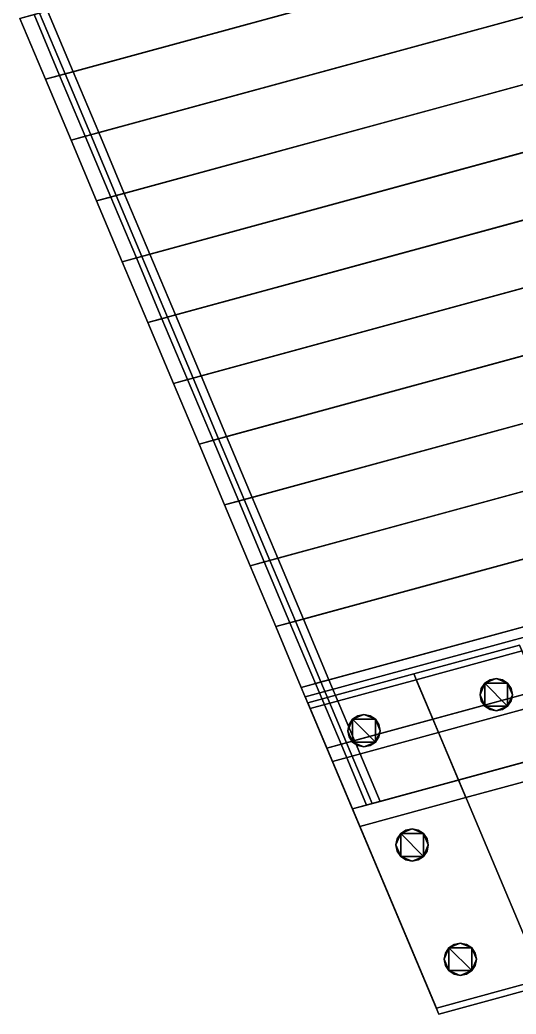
# Model space of a CAD drawing. Extents: x 2629709 to 3675628, y 1179 to 102095.
# Drawn here: x 2644541 to 2652340, y 71625 to 87260 of the extents above; entities that cross this region are included whole.
import ezdxf

# ---------------------------------------------------------------- set-up
doc = ezdxf.new("R2010")
doc.units = 0
doc.header["$LTSCALE"] = 550
doc.header["$MEASUREMENT"] = 0
for name, color, linetype in [('3DF-기초', 4, 'Continuous'), ('3DF-말뚝', 6, 'Continuous'), ('3DF-방호벽', 9, 'Continuous'), ('3DF-벽체', 5, 'Continuous'), ('3DF-슬래브', 8, 'Continuous'), ('3DF-포장', 250, 'Continuous')]:
    doc.layers.add(name, color=color, linetype=linetype)

msp = doc.modelspace()

# ---------------------------------------------------------------- linework, layer by layer
at = {"layer": '3DF-기초'}
for points in [[(2651125, 71625, 102250), (2649027, 76613, 102250), (2669000, 82057, 102250), (2671166, 77096, 102250)], [(2649027, 76613, 102250), (2649027, 76613, 102350), (2669000, 82057, 102350), (2669000, 82057, 102250)], [(2649027, 76613, 102350), (2651125, 71625, 102350), (2671166, 77096, 102350), (2669000, 82057, 102350)], [(2652756, 72173, 102350), (2650731, 76975, 102350), (2652395, 77428, 102350), (2654426, 72629, 102350)], [(2650731, 76975, 102350), (2650731, 76975, 103350), (2652395, 77428, 103350), (2652395, 77428, 102350)], [(2650731, 76975, 103350), (2652756, 72173, 103350), (2654426, 72629, 103350), (2652395, 77428, 103350)], [(2651125, 71625, 102350), (2651125, 71625, 102250), (2671166, 77096, 102250), (2671166, 77096, 102350)], [(2651086, 71717, 102350), (2649066, 76521, 102350), (2650731, 76975, 102350), (2652756, 72173, 102350)], [(2649066, 76521, 102350), (2649066, 76521, 103350), (2650731, 76975, 103350), (2650731, 76975, 102350)], [(2649066, 76521, 103350), (2651086, 71717, 103350), (2652756, 72173, 103350), (2650731, 76975, 103350)], [(2651125, 71625, 102250), (2649027, 76613, 102250), (2649027, 76613, 102350), (2651125, 71625, 102350)], [(2651086, 71717, 102350), (2649066, 76521, 102350), (2649066, 76521, 103350), (2651086, 71717, 103350)], [(2651086, 71717, 103350), (2651086, 71717, 102350), (2652756, 72173, 102350), (2652756, 72173, 103350)]]:
    msp.add_3dface(points, dxfattribs=at)
at = {"layer": '3DF-말뚝'}
for points in [[(2651848, 76828, 95650), (2651793, 76746, 95650), (2651774, 76648, 95650)], [(2651848, 76828, 95650), (2651774, 76648, 95650), (2651848, 76469, 95650)], [(2651848, 76828, 102350), (2651793, 76746, 102350), (2651774, 76648, 102350)], [(2651848, 76828, 102350), (2651774, 76648, 102350), (2651848, 76469, 102350)], [(2651848, 76828, 95650), (2651793, 76746, 95650), (2651793, 76746, 102350), (2651848, 76828, 102350)], [(2652028, 76902, 95650), (2651931, 76883, 95650), (2651848, 76828, 95650)], [(2652207, 76828, 95650), (2652028, 76902, 95650), (2651848, 76828, 95650)], [(2652028, 76902, 102350), (2651931, 76883, 102350), (2651848, 76828, 102350)], [(2652207, 76828, 102350), (2652028, 76902, 102350), (2651848, 76828, 102350)], [(2651931, 76883, 95650), (2651848, 76828, 95650), (2651848, 76828, 102350), (2651931, 76883, 102350)], [(2652207, 76469, 95650), (2652207, 76828, 95650), (2651848, 76828, 95650)], [(2651848, 76828, 95650), (2651848, 76469, 95650), (2652207, 76469, 95650)], [(2652207, 76469, 102350), (2652207, 76828, 102350), (2651848, 76828, 102350)], [(2651848, 76828, 102350), (2651848, 76469, 102350), (2652207, 76469, 102350)], [(2652028, 76902, 95650), (2651931, 76883, 95650), (2651931, 76883, 102350), (2652028, 76902, 102350)], [(2652125, 76883, 95650), (2652028, 76902, 95650), (2652028, 76902, 102350), (2652125, 76883, 102350)], [(2652207, 76828, 95650), (2652125, 76883, 95650), (2652028, 76902, 95650)], [(2652207, 76828, 102350), (2652125, 76883, 102350), (2652028, 76902, 102350)], [(2652207, 76828, 95650), (2652125, 76883, 95650), (2652125, 76883, 102350), (2652207, 76828, 102350)], [(2652262, 76746, 95650), (2652207, 76828, 95650), (2652207, 76828, 102350), (2652262, 76746, 102350)], [(2652282, 76648, 95650), (2652262, 76746, 95650), (2652207, 76828, 95650)], [(2652207, 76469, 95650), (2652282, 76648, 95650), (2652207, 76828, 95650)], [(2652282, 76648, 102350), (2652262, 76746, 102350), (2652207, 76828, 102350)], [(2652207, 76469, 102350), (2652282, 76648, 102350), (2652207, 76828, 102350)], [(2651793, 76746, 95650), (2651774, 76648, 95650), (2651774, 76648, 102350), (2651793, 76746, 102350)], [(2651774, 76648, 95650), (2651793, 76551, 95650), (2651793, 76551, 102350), (2651774, 76648, 102350)], [(2651774, 76648, 95650), (2651793, 76551, 95650), (2651848, 76469, 95650)], [(2651774, 76648, 102350), (2651793, 76551, 102350), (2651848, 76469, 102350)], [(2652207, 76469, 95650), (2652262, 76551, 95650), (2652282, 76648, 95650)], [(2652207, 76469, 102350), (2652262, 76551, 102350), (2652282, 76648, 102350)], [(2652282, 76648, 95650), (2652262, 76746, 95650), (2652262, 76746, 102350), (2652282, 76648, 102350)], [(2652262, 76551, 95650), (2652282, 76648, 95650), (2652282, 76648, 102350), (2652262, 76551, 102350)], [(2651793, 76551, 95650), (2651848, 76469, 95650), (2651848, 76469, 102350), (2651793, 76551, 102350)], [(2651848, 76469, 95650), (2651931, 76414, 95650), (2651931, 76414, 102350), (2651848, 76469, 102350)], [(2651848, 76469, 95650), (2651931, 76414, 95650), (2652028, 76394, 95650)], [(2651848, 76469, 95650), (2652028, 76394, 95650), (2652207, 76469, 95650)], [(2651848, 76469, 102350), (2651931, 76414, 102350), (2652028, 76394, 102350)], [(2651848, 76469, 102350), (2652028, 76394, 102350), (2652207, 76469, 102350)], [(2652028, 76394, 95650), (2652125, 76414, 95650), (2652207, 76469, 95650)], [(2652028, 76394, 102350), (2652125, 76414, 102350), (2652207, 76469, 102350)], [(2652125, 76414, 95650), (2652207, 76469, 95650), (2652207, 76469, 102350), (2652125, 76414, 102350)], [(2652207, 76469, 95650), (2652262, 76551, 95650), (2652262, 76551, 102350), (2652207, 76469, 102350)], [(2649949, 76336, 95650), (2649852, 76317, 95650), (2649770, 76262, 95650)], [(2650129, 76262, 95650), (2649949, 76336, 95650), (2649770, 76262, 95650)], [(2649949, 76336, 102350), (2649852, 76317, 102350), (2649770, 76262, 102350)], [(2650129, 76262, 102350), (2649949, 76336, 102350), (2649770, 76262, 102350)], [(2649852, 76317, 95650), (2649770, 76262, 95650), (2649770, 76262, 102350), (2649852, 76317, 102350)], [(2649949, 76336, 95650), (2649852, 76317, 95650), (2649852, 76317, 102350), (2649949, 76336, 102350)], [(2650046, 76317, 95650), (2649949, 76336, 95650), (2649949, 76336, 102350), (2650046, 76317, 102350)], [(2650129, 76262, 95650), (2650046, 76317, 95650), (2649949, 76336, 95650)], [(2650129, 76262, 102350), (2650046, 76317, 102350), (2649949, 76336, 102350)], [(2650129, 76262, 95650), (2650046, 76317, 95650), (2650046, 76317, 102350), (2650129, 76262, 102350)], [(2651931, 76414, 95650), (2652028, 76394, 95650), (2652028, 76394, 102350), (2651931, 76414, 102350)], [(2652028, 76394, 95650), (2652125, 76414, 95650), (2652125, 76414, 102350), (2652028, 76394, 102350)], [(2649770, 76262, 95650), (2649715, 76179, 95650), (2649695, 76082, 95650)], [(2649770, 76262, 95650), (2649695, 76082, 95650), (2649770, 75902, 95650)], [(2649770, 76262, 102350), (2649715, 76179, 102350), (2649695, 76082, 102350)], [(2649770, 76262, 102350), (2649695, 76082, 102350), (2649770, 75902, 102350)], [(2649715, 76179, 95650), (2649695, 76082, 95650), (2649695, 76082, 102350), (2649715, 76179, 102350)], [(2649770, 76262, 95650), (2649715, 76179, 95650), (2649715, 76179, 102350), (2649770, 76262, 102350)], [(2650129, 75902, 95650), (2650129, 76262, 95650), (2649770, 76262, 95650)], [(2649770, 76262, 95650), (2649770, 75902, 95650), (2650129, 75902, 95650)], [(2650129, 75902, 102350), (2650129, 76262, 102350), (2649770, 76262, 102350)], [(2649770, 76262, 102350), (2649770, 75902, 102350), (2650129, 75902, 102350)], [(2650184, 76179, 95650), (2650129, 76262, 95650), (2650129, 76262, 102350), (2650184, 76179, 102350)], [(2650203, 76082, 95650), (2650184, 76179, 95650), (2650129, 76262, 95650)], [(2650129, 75902, 95650), (2650203, 76082, 95650), (2650129, 76262, 95650)], [(2650203, 76082, 102350), (2650184, 76179, 102350), (2650129, 76262, 102350)], [(2650129, 75902, 102350), (2650203, 76082, 102350), (2650129, 76262, 102350)], [(2650203, 76082, 95650), (2650184, 76179, 95650), (2650184, 76179, 102350), (2650203, 76082, 102350)], [(2649695, 76082, 95650), (2649715, 75985, 95650), (2649715, 75985, 102350), (2649695, 76082, 102350)], [(2649695, 76082, 95650), (2649715, 75985, 95650), (2649770, 75902, 95650)], [(2649695, 76082, 102350), (2649715, 75985, 102350), (2649770, 75902, 102350)], [(2650129, 75902, 95650), (2650184, 75985, 95650), (2650203, 76082, 95650)], [(2650129, 75902, 102350), (2650184, 75985, 102350), (2650203, 76082, 102350)], [(2650184, 75985, 95650), (2650203, 76082, 95650), (2650203, 76082, 102350), (2650184, 75985, 102350)], [(2649715, 75985, 95650), (2649770, 75902, 95650), (2649770, 75902, 102350), (2649715, 75985, 102350)], [(2649770, 75902, 95650), (2649852, 75847, 95650), (2649852, 75847, 102350), (2649770, 75902, 102350)], [(2649770, 75902, 95650), (2649852, 75847, 95650), (2649949, 75828, 95650)], [(2649770, 75902, 95650), (2649949, 75828, 95650), (2650129, 75902, 95650)], [(2649770, 75902, 102350), (2649852, 75847, 102350), (2649949, 75828, 102350)], [(2649770, 75902, 102350), (2649949, 75828, 102350), (2650129, 75902, 102350)], [(2649852, 75847, 95650), (2649949, 75828, 95650), (2649949, 75828, 102350), (2649852, 75847, 102350)], [(2649949, 75828, 95650), (2650046, 75847, 95650), (2650129, 75902, 95650)], [(2649949, 75828, 102350), (2650046, 75847, 102350), (2650129, 75902, 102350)], [(2649949, 75828, 95650), (2650046, 75847, 95650), (2650046, 75847, 102350), (2649949, 75828, 102350)], [(2650046, 75847, 95650), (2650129, 75902, 95650), (2650129, 75902, 102350), (2650046, 75847, 102350)], [(2650129, 75902, 95650), (2650184, 75985, 95650), (2650184, 75985, 102350), (2650129, 75902, 102350)], [(2650526, 74464, 95650), (2650471, 74382, 95650), (2650452, 74285, 95650)], [(2650526, 74464, 95650), (2650452, 74285, 95650), (2650526, 74105, 95650)], [(2650526, 74464, 102350), (2650471, 74382, 102350), (2650452, 74285, 102350)], [(2650526, 74464, 102350), (2650452, 74285, 102350), (2650526, 74105, 102350)], [(2650526, 74464, 95650), (2650471, 74382, 95650), (2650471, 74382, 102350), (2650526, 74464, 102350)], [(2650706, 74539, 95650), (2650609, 74519, 95650), (2650526, 74464, 95650)], [(2650885, 74464, 95650), (2650706, 74539, 95650), (2650526, 74464, 95650)], [(2650706, 74539, 102350), (2650609, 74519, 102350), (2650526, 74464, 102350)], [(2650885, 74464, 102350), (2650706, 74539, 102350), (2650526, 74464, 102350)], [(2650609, 74519, 95650), (2650526, 74464, 95650), (2650526, 74464, 102350), (2650609, 74519, 102350)], [(2650885, 74105, 95650), (2650885, 74464, 95650), (2650526, 74464, 95650)], [(2650526, 74464, 95650), (2650526, 74105, 95650), (2650885, 74105, 95650)], [(2650885, 74105, 102350), (2650885, 74464, 102350), (2650526, 74464, 102350)], [(2650526, 74464, 102350), (2650526, 74105, 102350), (2650885, 74105, 102350)], [(2650706, 74539, 95650), (2650609, 74519, 95650), (2650609, 74519, 102350), (2650706, 74539, 102350)], [(2650803, 74519, 95650), (2650706, 74539, 95650), (2650706, 74539, 102350), (2650803, 74519, 102350)], [(2650885, 74464, 95650), (2650803, 74519, 95650), (2650706, 74539, 95650)], [(2650885, 74464, 102350), (2650803, 74519, 102350), (2650706, 74539, 102350)], [(2650885, 74464, 95650), (2650803, 74519, 95650), (2650803, 74519, 102350), (2650885, 74464, 102350)], [(2650941, 74382, 95650), (2650885, 74464, 95650), (2650885, 74464, 102350), (2650941, 74382, 102350)], [(2650960, 74285, 95650), (2650941, 74382, 95650), (2650885, 74464, 95650)], [(2650885, 74105, 95650), (2650960, 74285, 95650), (2650885, 74464, 95650)], [(2650960, 74285, 102350), (2650941, 74382, 102350), (2650885, 74464, 102350)], [(2650885, 74105, 102350), (2650960, 74285, 102350), (2650885, 74464, 102350)], [(2650471, 74382, 95650), (2650452, 74285, 95650), (2650452, 74285, 102350), (2650471, 74382, 102350)], [(2650452, 74285, 95650), (2650471, 74188, 95650), (2650471, 74188, 102350), (2650452, 74285, 102350)], [(2650452, 74285, 95650), (2650471, 74188, 95650), (2650526, 74105, 95650)], [(2650452, 74285, 102350), (2650471, 74188, 102350), (2650526, 74105, 102350)], [(2650885, 74105, 95650), (2650941, 74188, 95650), (2650960, 74285, 95650)], [(2650885, 74105, 102350), (2650941, 74188, 102350), (2650960, 74285, 102350)], [(2650960, 74285, 95650), (2650941, 74382, 95650), (2650941, 74382, 102350), (2650960, 74285, 102350)], [(2650941, 74188, 95650), (2650960, 74285, 95650), (2650960, 74285, 102350), (2650941, 74188, 102350)], [(2650471, 74188, 95650), (2650526, 74105, 95650), (2650526, 74105, 102350), (2650471, 74188, 102350)], [(2650885, 74105, 95650), (2650941, 74188, 95650), (2650941, 74188, 102350), (2650885, 74105, 102350)], [(2650526, 74105, 95650), (2650609, 74050, 95650), (2650609, 74050, 102350), (2650526, 74105, 102350)], [(2650526, 74105, 95650), (2650609, 74050, 95650), (2650706, 74031, 95650)], [(2650526, 74105, 95650), (2650706, 74031, 95650), (2650885, 74105, 95650)], [(2650526, 74105, 102350), (2650609, 74050, 102350), (2650706, 74031, 102350)], [(2650526, 74105, 102350), (2650706, 74031, 102350), (2650885, 74105, 102350)], [(2650609, 74050, 95650), (2650706, 74031, 95650), (2650706, 74031, 102350), (2650609, 74050, 102350)], [(2650706, 74031, 95650), (2650803, 74050, 95650), (2650885, 74105, 95650)], [(2650706, 74031, 102350), (2650803, 74050, 102350), (2650885, 74105, 102350)], [(2650706, 74031, 95650), (2650803, 74050, 95650), (2650803, 74050, 102350), (2650706, 74031, 102350)], [(2650803, 74050, 95650), (2650885, 74105, 95650), (2650885, 74105, 102350), (2650803, 74050, 102350)], [(2651463, 72742, 95650), (2651365, 72722, 95650), (2651283, 72667, 95650)], [(2651642, 72667, 95650), (2651463, 72742, 95650), (2651283, 72667, 95650)], [(2651463, 72742, 102350), (2651365, 72722, 102350), (2651283, 72667, 102350)], [(2651642, 72667, 102350), (2651463, 72742, 102350), (2651283, 72667, 102350)], [(2651365, 72722, 95650), (2651283, 72667, 95650), (2651283, 72667, 102350), (2651365, 72722, 102350)], [(2651463, 72742, 95650), (2651365, 72722, 95650), (2651365, 72722, 102350), (2651463, 72742, 102350)], [(2651560, 72722, 95650), (2651463, 72742, 95650), (2651463, 72742, 102350), (2651560, 72722, 102350)], [(2651642, 72667, 95650), (2651560, 72722, 95650), (2651463, 72742, 95650)], [(2651642, 72667, 102350), (2651560, 72722, 102350), (2651463, 72742, 102350)], [(2651642, 72667, 95650), (2651560, 72722, 95650), (2651560, 72722, 102350), (2651642, 72667, 102350)], [(2651283, 72667, 95650), (2651228, 72585, 95650), (2651209, 72488, 95650)], [(2651283, 72667, 95650), (2651209, 72488, 95650), (2651283, 72308, 95650)], [(2651283, 72667, 102350), (2651228, 72585, 102350), (2651209, 72488, 102350)], [(2651283, 72667, 102350), (2651209, 72488, 102350), (2651283, 72308, 102350)], [(2651228, 72585, 95650), (2651209, 72488, 95650), (2651209, 72488, 102350), (2651228, 72585, 102350)], [(2651283, 72667, 95650), (2651228, 72585, 95650), (2651228, 72585, 102350), (2651283, 72667, 102350)], [(2651642, 72308, 95650), (2651642, 72667, 95650), (2651283, 72667, 95650)], [(2651283, 72667, 95650), (2651283, 72308, 95650), (2651642, 72308, 95650)], [(2651642, 72308, 102350), (2651642, 72667, 102350), (2651283, 72667, 102350)], [(2651283, 72667, 102350), (2651283, 72308, 102350), (2651642, 72308, 102350)], [(2651697, 72585, 95650), (2651642, 72667, 95650), (2651642, 72667, 102350), (2651697, 72585, 102350)], [(2651717, 72488, 95650), (2651697, 72585, 95650), (2651642, 72667, 95650)], [(2651642, 72308, 95650), (2651717, 72488, 95650), (2651642, 72667, 95650)], [(2651717, 72488, 102350), (2651697, 72585, 102350), (2651642, 72667, 102350)], [(2651642, 72308, 102350), (2651717, 72488, 102350), (2651642, 72667, 102350)], [(2651717, 72488, 95650), (2651697, 72585, 95650), (2651697, 72585, 102350), (2651717, 72488, 102350)], [(2651209, 72488, 95650), (2651228, 72390, 95650), (2651228, 72390, 102350), (2651209, 72488, 102350)], [(2651209, 72488, 95650), (2651228, 72390, 95650), (2651283, 72308, 95650)], [(2651209, 72488, 102350), (2651228, 72390, 102350), (2651283, 72308, 102350)], [(2651228, 72390, 95650), (2651283, 72308, 95650), (2651283, 72308, 102350), (2651228, 72390, 102350)], [(2651642, 72308, 95650), (2651697, 72390, 95650), (2651717, 72488, 95650)], [(2651642, 72308, 102350), (2651697, 72390, 102350), (2651717, 72488, 102350)], [(2651642, 72308, 95650), (2651697, 72390, 95650), (2651697, 72390, 102350), (2651642, 72308, 102350)], [(2651697, 72390, 95650), (2651717, 72488, 95650), (2651717, 72488, 102350), (2651697, 72390, 102350)], [(2651283, 72308, 95650), (2651365, 72253, 95650), (2651365, 72253, 102350), (2651283, 72308, 102350)], [(2651283, 72308, 95650), (2651365, 72253, 95650), (2651463, 72234, 95650)], [(2651283, 72308, 95650), (2651463, 72234, 95650), (2651642, 72308, 95650)], [(2651283, 72308, 102350), (2651365, 72253, 102350), (2651463, 72234, 102350)], [(2651283, 72308, 102350), (2651463, 72234, 102350), (2651642, 72308, 102350)], [(2651365, 72253, 95650), (2651463, 72234, 95650), (2651463, 72234, 102350), (2651365, 72253, 102350)], [(2651463, 72234, 95650), (2651560, 72253, 95650), (2651642, 72308, 95650)], [(2651463, 72234, 102350), (2651560, 72253, 102350), (2651642, 72308, 102350)], [(2651463, 72234, 95650), (2651560, 72253, 95650), (2651560, 72253, 102350), (2651463, 72234, 102350)], [(2651560, 72253, 95650), (2651642, 72308, 95650), (2651642, 72308, 102350), (2651560, 72253, 102350)]]:
    msp.add_3dface(points, dxfattribs=at)
at = {"layer": '3DF-방호벽'}
for points in [[(2644943, 86325, 112177), (2645377, 86444, 112154), (2644975, 87400, 112116), (2644541, 87281, 112139)], [(2645377, 86444, 112347), (2645252, 86409, 112530), (2644850, 87366, 112493), (2644975, 87400, 112309)], [(2645377, 86444, 112154), (2645377, 86444, 112347), (2644975, 87400, 112309), (2644975, 87400, 112116)], [(2645165, 86386, 113345), (2644943, 86325, 113357), (2644541, 87281, 113319), (2644763, 87342, 113308)], [(2644943, 86325, 113357), (2644943, 86325, 112177), (2644541, 87281, 112139), (2644541, 87281, 113319)], [(2645252, 86409, 112530), (2645165, 86386, 113345), (2644763, 87342, 113308), (2644850, 87366, 112493)], [(2645345, 85369, 112214), (2645779, 85487, 112191), (2645377, 86444, 112154), (2644943, 86325, 112177)], [(2645567, 85430, 113383), (2645345, 85369, 113394), (2644943, 86325, 113357), (2645165, 86386, 113345)], [(2645345, 85369, 113394), (2645345, 85369, 112214), (2644943, 86325, 112177), (2644943, 86325, 113357)], [(2645654, 85453, 112568), (2645567, 85430, 113383), (2645165, 86386, 113345), (2645252, 86409, 112530)], [(2645779, 85487, 112384), (2645654, 85453, 112568), (2645252, 86409, 112530), (2645377, 86444, 112347)], [(2645779, 85487, 112191), (2645779, 85487, 112384), (2645377, 86444, 112347), (2645377, 86444, 112154)], [(2645747, 84413, 112252), (2646181, 84531, 112229), (2645779, 85487, 112191), (2645345, 85369, 112214)], [(2645969, 84473, 113420), (2645747, 84413, 113432), (2645345, 85369, 113394), (2645567, 85430, 113383)], [(2645747, 84413, 113432), (2645747, 84413, 112252), (2645345, 85369, 112214), (2645345, 85369, 113394)], [(2646056, 84497, 112605), (2645969, 84473, 113420), (2645567, 85430, 113383), (2645654, 85453, 112568)], [(2646181, 84531, 112422), (2646056, 84497, 112605), (2645654, 85453, 112568), (2645779, 85487, 112384)], [(2646181, 84531, 112229), (2646181, 84531, 112422), (2645779, 85487, 112384), (2645779, 85487, 112191)], [(2646149, 83457, 112289), (2646584, 83575, 112266), (2646181, 84531, 112229), (2645747, 84413, 112252)], [(2646371, 83517, 113458), (2646149, 83457, 113469), (2645747, 84413, 113432), (2645969, 84473, 113420)], [(2646458, 83541, 112643), (2646371, 83517, 113458), (2645969, 84473, 113420), (2646056, 84497, 112605)], [(2646584, 83575, 112459), (2646458, 83541, 112643), (2646056, 84497, 112605), (2646181, 84531, 112422)], [(2646584, 83575, 112266), (2646584, 83575, 112459), (2646181, 84531, 112422), (2646181, 84531, 112229)], [(2646149, 83457, 113469), (2646149, 83457, 112289), (2645747, 84413, 112252), (2645747, 84413, 113432)], [(2646551, 82500, 112327), (2646986, 82619, 112304), (2646584, 83575, 112266), (2646149, 83457, 112289)], [(2646773, 82561, 113495), (2646551, 82500, 113507), (2646149, 83457, 113469), (2646371, 83517, 113458)], [(2646860, 82585, 112681), (2646773, 82561, 113495), (2646371, 83517, 113458), (2646458, 83541, 112643)], [(2646986, 82619, 112497), (2646860, 82585, 112681), (2646458, 83541, 112643), (2646584, 83575, 112459)], [(2646986, 82619, 112304), (2646986, 82619, 112497), (2646584, 83575, 112459), (2646584, 83575, 112266)], [(2646551, 82500, 113507), (2646551, 82500, 112327), (2646149, 83457, 112289), (2646149, 83457, 113469)], [(2646954, 81544, 112364), (2647388, 81663, 112342), (2646986, 82619, 112304), (2646551, 82500, 112327)], [(2647175, 81605, 113533), (2646954, 81544, 113544), (2646551, 82500, 113507), (2646773, 82561, 113495)], [(2647262, 81628, 112718), (2647175, 81605, 113533), (2646773, 82561, 113495), (2646860, 82585, 112681)], [(2647388, 81663, 112535), (2647262, 81628, 112718), (2646860, 82585, 112681), (2646986, 82619, 112497)], [(2647388, 81663, 112342), (2647388, 81663, 112535), (2646986, 82619, 112497), (2646986, 82619, 112304)], [(2646954, 81544, 113544), (2646954, 81544, 112364), (2646551, 82500, 112327), (2646551, 82500, 113507)], [(2647356, 80588, 112402), (2647790, 80706, 112379), (2647388, 81663, 112342), (2646954, 81544, 112364)], [(2647664, 80672, 112756), (2647578, 80649, 113570), (2647175, 81605, 113533), (2647262, 81628, 112718)], [(2647790, 80706, 112572), (2647664, 80672, 112756), (2647262, 81628, 112718), (2647388, 81663, 112535)], [(2647790, 80706, 112379), (2647790, 80706, 112572), (2647388, 81663, 112535), (2647388, 81663, 112342)], [(2647578, 80649, 113570), (2647356, 80588, 113582), (2646954, 81544, 113544), (2647175, 81605, 113533)], [(2647356, 80588, 113582), (2647356, 80588, 112402), (2646954, 81544, 112364), (2646954, 81544, 113544)], [(2647758, 79632, 112439), (2648192, 79750, 112417), (2647790, 80706, 112379), (2647356, 80588, 112402)], [(2648192, 79750, 112610), (2648067, 79716, 112793), (2647664, 80672, 112756), (2647790, 80706, 112572)], [(2648192, 79750, 112417), (2648192, 79750, 112610), (2647790, 80706, 112572), (2647790, 80706, 112379)], [(2647980, 79692, 113608), (2647758, 79632, 113619), (2647356, 80588, 113582), (2647578, 80649, 113570)], [(2647758, 79632, 113619), (2647758, 79632, 112439), (2647356, 80588, 112402), (2647356, 80588, 113582)], [(2648067, 79716, 112793), (2647980, 79692, 113608), (2647578, 80649, 113570), (2647664, 80672, 112756)], [(2648160, 78676, 112476), (2648594, 78794, 112454), (2648192, 79750, 112417), (2647758, 79632, 112439)], [(2648594, 78794, 112647), (2648469, 78760, 112831), (2648067, 79716, 112793), (2648192, 79750, 112610)], [(2648594, 78794, 112454), (2648594, 78794, 112647), (2648192, 79750, 112610), (2648192, 79750, 112417)], [(2648382, 78736, 113645), (2648160, 78676, 113656), (2647758, 79632, 113619), (2647980, 79692, 113608)], [(2648160, 78676, 113656), (2648160, 78676, 112476), (2647758, 79632, 112439), (2647758, 79632, 113619)], [(2648469, 78760, 112831), (2648382, 78736, 113645), (2647980, 79692, 113608), (2648067, 79716, 112793)], [(2648562, 77720, 112514), (2648996, 77838, 112492), (2648594, 78794, 112454), (2648160, 78676, 112476)], [(2648784, 77780, 113683), (2648562, 77720, 113694), (2648160, 78676, 113656), (2648382, 78736, 113645)], [(2648562, 77720, 113694), (2648562, 77720, 112514), (2648160, 78676, 112476), (2648160, 78676, 113656)], [(2648871, 77804, 112868), (2648784, 77780, 113683), (2648382, 78736, 113645), (2648469, 78760, 112831)], [(2648996, 77838, 112685), (2648871, 77804, 112868), (2648469, 78760, 112831), (2648594, 78794, 112647)], [(2648996, 77838, 112492), (2648996, 77838, 112685), (2648594, 78794, 112647), (2648594, 78794, 112454)], [(2648964, 76763, 112551), (2649398, 76882, 112529), (2648996, 77838, 112492), (2648562, 77720, 112514)], [(2649186, 76824, 113720), (2648964, 76763, 113731), (2648562, 77720, 113694), (2648784, 77780, 113683)], [(2648964, 76763, 113731), (2648964, 76763, 112551), (2648562, 77720, 112514), (2648562, 77720, 113694)], [(2649273, 76848, 112906), (2649186, 76824, 113720), (2648784, 77780, 113683), (2648871, 77804, 112868)], [(2649398, 76882, 112722), (2649273, 76848, 112906), (2648871, 77804, 112868), (2648996, 77838, 112685)], [(2649398, 76882, 112529), (2649398, 76882, 112722), (2648996, 77838, 112685), (2648996, 77838, 112492)], [(2649366, 75807, 112589), (2649800, 75926, 112567), (2649398, 76882, 112529), (2648964, 76763, 112551)], [(2649588, 75868, 113758), (2649366, 75807, 113769), (2648964, 76763, 113731), (2649186, 76824, 113720)], [(2649675, 75891, 112943), (2649588, 75868, 113758), (2649186, 76824, 113720), (2649273, 76848, 112906)], [(2649800, 75926, 112760), (2649675, 75891, 112943), (2649273, 76848, 112906), (2649398, 76882, 112722)], [(2649800, 75926, 112567), (2649800, 75926, 112760), (2649398, 76882, 112722), (2649398, 76882, 112529)], [(2649366, 75807, 113769), (2649366, 75807, 112589), (2648964, 76763, 112551), (2648964, 76763, 113731)], [(2649768, 74851, 112626), (2650202, 74969, 112604), (2649800, 75926, 112567), (2649366, 75807, 112589)], [(2649990, 74912, 113795), (2649768, 74851, 113806), (2649366, 75807, 113769), (2649588, 75868, 113758)], [(2650077, 74935, 112981), (2649990, 74912, 113795), (2649588, 75868, 113758), (2649675, 75891, 112943)], [(2650202, 74969, 112797), (2650077, 74935, 112981), (2649675, 75891, 112943), (2649800, 75926, 112760)], [(2650202, 74969, 112604), (2650202, 74969, 112797), (2649800, 75926, 112760), (2649800, 75926, 112567)], [(2649768, 74851, 113806), (2649768, 74851, 112626), (2649366, 75807, 112589), (2649366, 75807, 113769)], [(2649768, 74851, 112626), (2650202, 74969, 112604), (2650202, 74969, 112797)], [(2649768, 74851, 112626), (2650202, 74969, 112797), (2650077, 74935, 112981)], [(2650077, 74935, 112981), (2649990, 74912, 113795), (2649768, 74851, 112626)], [(2649990, 74912, 113795), (2649768, 74851, 113806), (2649768, 74851, 112626)]]:
    msp.add_3dface(points, dxfattribs=at)
at = {"layer": '3DF-벽체'}
for points in [[(2651119, 76053, 111513), (2650770, 76882, 111480), (2652434, 77336, 111396), (2652785, 76507, 111429)], [(2650770, 76882, 111480), (2651119, 76053, 111213), (2652785, 76507, 111129), (2652434, 77336, 111396)], [(2649454, 75599, 111597), (2649105, 76429, 111565), (2650770, 76882, 111480), (2651119, 76053, 111513)], [(2649105, 76429, 111565), (2649454, 75599, 111297), (2651119, 76053, 111213), (2650770, 76882, 111480)], [(2651435, 75305, 103350), (2651119, 76053, 103350), (2652785, 76507, 103350), (2653101, 75760, 103350)], [(2651119, 76053, 103350), (2651119, 76053, 111513), (2652785, 76507, 111429), (2652785, 76507, 103350)], [(2651119, 76053, 111513), (2651435, 75305, 111542), (2653101, 75760, 111458), (2652785, 76507, 111429)], [(2651119, 76053, 111213), (2651119, 76053, 111513), (2652785, 76507, 111429), (2652785, 76507, 111129)], [(2649454, 75599, 111597), (2649105, 76429, 111565), (2649454, 75599, 111297)], [(2649768, 74851, 103350), (2649454, 75599, 103350), (2651119, 76053, 103350), (2651435, 75305, 103350)], [(2649454, 75599, 103350), (2649454, 75599, 111597), (2651119, 76053, 111513), (2651119, 76053, 103350)], [(2649454, 75599, 111597), (2649768, 74851, 111626), (2651435, 75305, 111542), (2651119, 76053, 111513)], [(2649454, 75599, 111297), (2649454, 75599, 111597), (2651119, 76053, 111513), (2651119, 76053, 111213)], [(2651435, 75305, 111542), (2651435, 75305, 103350), (2653101, 75760, 103350), (2653101, 75760, 111458)], [(2651435, 75305, 111742), (2651551, 75029, 111742), (2653218, 75483, 111658), (2653101, 75760, 111658)], [(2651551, 75029, 111442), (2651435, 75305, 111142), (2653101, 75760, 111058), (2653218, 75483, 111358)], [(2651435, 75305, 111142), (2651435, 75305, 111742), (2653101, 75760, 111658), (2653101, 75760, 111058)], [(2649768, 74851, 103350), (2649454, 75599, 103350), (2649454, 75599, 111597), (2649768, 74851, 111626)], [(2651551, 75029, 111742), (2651551, 75029, 111442), (2653218, 75483, 111358), (2653218, 75483, 111658)], [(2649768, 74851, 111626), (2649768, 74851, 103350), (2651435, 75305, 103350), (2651435, 75305, 111542)], [(2649768, 74851, 111826), (2649885, 74575, 111826), (2651551, 75029, 111742), (2651435, 75305, 111742)], [(2649885, 74575, 111526), (2649768, 74851, 111226), (2651435, 75305, 111142), (2651551, 75029, 111442)], [(2649768, 74851, 111226), (2649768, 74851, 111826), (2651435, 75305, 111742), (2651435, 75305, 111142)], [(2649885, 74575, 111826), (2649885, 74575, 111526), (2651551, 75029, 111442), (2651551, 75029, 111742)], [(2649768, 74851, 111826), (2649885, 74575, 111826), (2649885, 74575, 111526), (2649768, 74851, 111226)]]:
    msp.add_3dface(points, dxfattribs=at)
at = {"layer": '3DF-슬래브'}
for points in [[(2644943, 86325, 111177), (2664776, 91733, 110136), (2664360, 92685, 110094), (2644541, 87281, 111139)], [(2664776, 91733, 111136), (2644943, 86325, 112177), (2644541, 87281, 112139), (2664360, 92685, 111094)], [(2645345, 85369, 111214), (2665192, 90780, 110177), (2664776, 91733, 110136), (2644943, 86325, 111177)], [(2665192, 90780, 111177), (2645345, 85369, 112214), (2644943, 86325, 112177), (2664776, 91733, 111136)], [(2645747, 84413, 111252), (2665608, 89828, 110218), (2665192, 90780, 110177), (2645345, 85369, 111214)], [(2665608, 89828, 111218), (2645747, 84413, 112252), (2645345, 85369, 112214), (2665192, 90780, 111177)], [(2646149, 83457, 111289), (2666024, 88875, 110260), (2665608, 89828, 110218), (2645747, 84413, 111252)], [(2666024, 88875, 111260), (2646149, 83457, 112289), (2645747, 84413, 112252), (2665608, 89828, 111218)], [(2646551, 82500, 111327), (2666439, 87923, 110301), (2666024, 88875, 110260), (2646149, 83457, 111289)], [(2666439, 87923, 111301), (2646551, 82500, 112327), (2646149, 83457, 112289), (2666024, 88875, 111260)], [(2646954, 81544, 111364), (2666855, 86970, 110343), (2666439, 87923, 110301), (2646551, 82500, 111327)], [(2666855, 86970, 111343), (2646954, 81544, 112364), (2646551, 82500, 112327), (2666439, 87923, 111301)], [(2644943, 86325, 112177), (2644943, 86325, 111177), (2644541, 87281, 111139), (2644541, 87281, 112139)], [(2647356, 80588, 111402), (2667271, 86018, 110384), (2666855, 86970, 110343), (2646954, 81544, 111364)], [(2667271, 86018, 111384), (2647356, 80588, 112402), (2646954, 81544, 112364), (2666855, 86970, 111343)], [(2645345, 85369, 112214), (2645345, 85369, 111214), (2644943, 86325, 111177), (2644943, 86325, 112177)], [(2647758, 79632, 111439), (2667687, 85066, 110425), (2667271, 86018, 110384), (2647356, 80588, 111402)], [(2667687, 85066, 111425), (2647758, 79632, 112439), (2647356, 80588, 112402), (2667271, 86018, 111384)], [(2645747, 84413, 112252), (2645747, 84413, 111252), (2645345, 85369, 111214), (2645345, 85369, 112214)], [(2648160, 78676, 111476), (2668103, 84113, 110467), (2667687, 85066, 110425), (2647758, 79632, 111439)], [(2668103, 84113, 111467), (2648160, 78676, 112476), (2647758, 79632, 112439), (2667687, 85066, 111425)], [(2646149, 83457, 112289), (2646149, 83457, 111289), (2645747, 84413, 111252), (2645747, 84413, 112252)], [(2648562, 77720, 111514), (2668518, 83161, 110508), (2668103, 84113, 110467), (2648160, 78676, 111476)], [(2668518, 83161, 111508), (2648562, 77720, 112514), (2648160, 78676, 112476), (2668103, 84113, 111467)], [(2646551, 82500, 112327), (2646551, 82500, 111327), (2646149, 83457, 111289), (2646149, 83457, 112289)], [(2648964, 76763, 111551), (2668934, 82208, 110550), (2668518, 83161, 110508), (2648562, 77720, 111514)], [(2668934, 82208, 111550), (2648964, 76763, 112551), (2648562, 77720, 112514), (2668518, 83161, 111508)], [(2646954, 81544, 112364), (2646954, 81544, 111364), (2646551, 82500, 111327), (2646551, 82500, 112327)], [(2649366, 75807, 111589), (2669350, 81256, 110591), (2668934, 82208, 110550), (2648964, 76763, 111551)], [(2669350, 81256, 111591), (2649366, 75807, 112589), (2648964, 76763, 112551), (2668934, 82208, 111550)], [(2647356, 80588, 112402), (2647356, 80588, 111402), (2646954, 81544, 111364), (2646954, 81544, 112364)], [(2649768, 74851, 111626), (2669766, 80303, 110632), (2669350, 81256, 110591), (2649366, 75807, 111589)], [(2669766, 80303, 111632), (2649768, 74851, 112626), (2649366, 75807, 112589), (2669350, 81256, 111591)], [(2647758, 79632, 112439), (2647758, 79632, 111439), (2647356, 80588, 111402), (2647356, 80588, 112402)], [(2649768, 74851, 111626), (2669766, 80303, 110632), (2669766, 80303, 111632), (2649768, 74851, 112626)], [(2648160, 78676, 112476), (2648160, 78676, 111476), (2647758, 79632, 111439), (2647758, 79632, 112439)], [(2648562, 77720, 112514), (2648562, 77720, 111514), (2648160, 78676, 111476), (2648160, 78676, 112476)], [(2648964, 76763, 112551), (2648964, 76763, 111551), (2648562, 77720, 111514), (2648562, 77720, 112514)], [(2649366, 75807, 112589), (2649366, 75807, 111589), (2648964, 76763, 111551), (2648964, 76763, 112551)], [(2649768, 74851, 112626), (2649768, 74851, 111626), (2649366, 75807, 111589), (2649366, 75807, 112589)]]:
    msp.add_3dface(points, dxfattribs=at)
at = {"layer": '3DF-포장'}
for points in [[(2645377, 86444, 112154), (2655291, 89147, 111628), (2654882, 90101, 111589), (2644975, 87400, 112116)], [(2655291, 89147, 111708), (2645377, 86444, 112234), (2644975, 87400, 112196), (2654882, 90101, 111669)], [(2645779, 85487, 112191), (2655700, 88192, 111667), (2655291, 89147, 111628), (2645377, 86444, 112154)], [(2655700, 88192, 111747), (2645779, 85487, 112271), (2645377, 86444, 112234), (2655291, 89147, 111708)], [(2646181, 84531, 112229), (2656109, 87238, 111707), (2655700, 88192, 111667), (2645779, 85487, 112191)], [(2656109, 87238, 111787), (2646181, 84531, 112309), (2645779, 85487, 112271), (2655700, 88192, 111747)], [(2645377, 86444, 112234), (2645377, 86444, 112154), (2644975, 87400, 112116), (2644975, 87400, 112196)], [(2646584, 83575, 112266), (2656518, 86284, 111746), (2656109, 87238, 111707), (2646181, 84531, 112229)], [(2656518, 86284, 111826), (2646584, 83575, 112346), (2646181, 84531, 112309), (2656109, 87238, 111787)], [(2645779, 85487, 112271), (2645779, 85487, 112191), (2645377, 86444, 112154), (2645377, 86444, 112234)], [(2646986, 82619, 112304), (2656927, 85329, 111786), (2656518, 86284, 111746), (2646584, 83575, 112266)], [(2656927, 85329, 111866), (2646986, 82619, 112384), (2646584, 83575, 112346), (2656518, 86284, 111826)], [(2646181, 84531, 112309), (2646181, 84531, 112229), (2645779, 85487, 112191), (2645779, 85487, 112271)], [(2647388, 81663, 112342), (2657336, 84375, 111825), (2656927, 85329, 111786), (2646986, 82619, 112304)], [(2657336, 84375, 111905), (2647388, 81663, 112422), (2646986, 82619, 112384), (2656927, 85329, 111866)], [(2646584, 83575, 112346), (2646584, 83575, 112266), (2646181, 84531, 112229), (2646181, 84531, 112309)], [(2647790, 80706, 112379), (2657746, 83421, 111864), (2657336, 84375, 111825), (2647388, 81663, 112342)], [(2657746, 83421, 111944), (2647790, 80706, 112459), (2647388, 81663, 112422), (2657336, 84375, 111905)], [(2646986, 82619, 112384), (2646986, 82619, 112304), (2646584, 83575, 112266), (2646584, 83575, 112346)], [(2648192, 79750, 112417), (2658155, 82467, 111904), (2657746, 83421, 111864), (2647790, 80706, 112379)], [(2658155, 82467, 111984), (2648192, 79750, 112497), (2647790, 80706, 112459), (2657746, 83421, 111944)], [(2647388, 81663, 112422), (2647388, 81663, 112342), (2646986, 82619, 112304), (2646986, 82619, 112384)], [(2648594, 78794, 112454), (2658564, 81512, 111943), (2658155, 82467, 111904), (2648192, 79750, 112417)], [(2658564, 81512, 112023), (2648594, 78794, 112534), (2648192, 79750, 112497), (2658155, 82467, 111984)], [(2647790, 80706, 112459), (2647790, 80706, 112379), (2647388, 81663, 112342), (2647388, 81663, 112422)], [(2648996, 77838, 112492), (2658973, 80558, 111983), (2658564, 81512, 111943), (2648594, 78794, 112454)], [(2658973, 80558, 112063), (2648996, 77838, 112572), (2648594, 78794, 112534), (2658564, 81512, 112023)], [(2648192, 79750, 112497), (2648192, 79750, 112417), (2647790, 80706, 112379), (2647790, 80706, 112459)], [(2649398, 76882, 112529), (2659382, 79604, 112022), (2658973, 80558, 111983), (2648996, 77838, 112492)], [(2659382, 79604, 112102), (2649398, 76882, 112609), (2648996, 77838, 112572), (2658973, 80558, 112063)], [(2648594, 78794, 112534), (2648594, 78794, 112454), (2648192, 79750, 112417), (2648192, 79750, 112497)], [(2649800, 75926, 112567), (2659791, 78650, 112061), (2659382, 79604, 112022), (2649398, 76882, 112529)], [(2659791, 78650, 112141), (2649800, 75926, 112647), (2649398, 76882, 112609), (2659382, 79604, 112102)], [(2648996, 77838, 112572), (2648996, 77838, 112492), (2648594, 78794, 112454), (2648594, 78794, 112534)], [(2650202, 74969, 112604), (2660200, 77695, 112101), (2659791, 78650, 112061), (2649800, 75926, 112567)], [(2660200, 77695, 112181), (2650202, 74969, 112684), (2649800, 75926, 112647), (2659791, 78650, 112141)], [(2649398, 76882, 112609), (2649398, 76882, 112529), (2648996, 77838, 112492), (2648996, 77838, 112572)], [(2650202, 74969, 112604), (2660200, 77695, 112101), (2660200, 77695, 112181), (2650202, 74969, 112684)], [(2649800, 75926, 112647), (2649800, 75926, 112567), (2649398, 76882, 112529), (2649398, 76882, 112609)], [(2650202, 74969, 112684), (2650202, 74969, 112604), (2649800, 75926, 112567), (2649800, 75926, 112647)]]:
    msp.add_3dface(points, dxfattribs=at)

doc.saveas('drawing.dxf')
